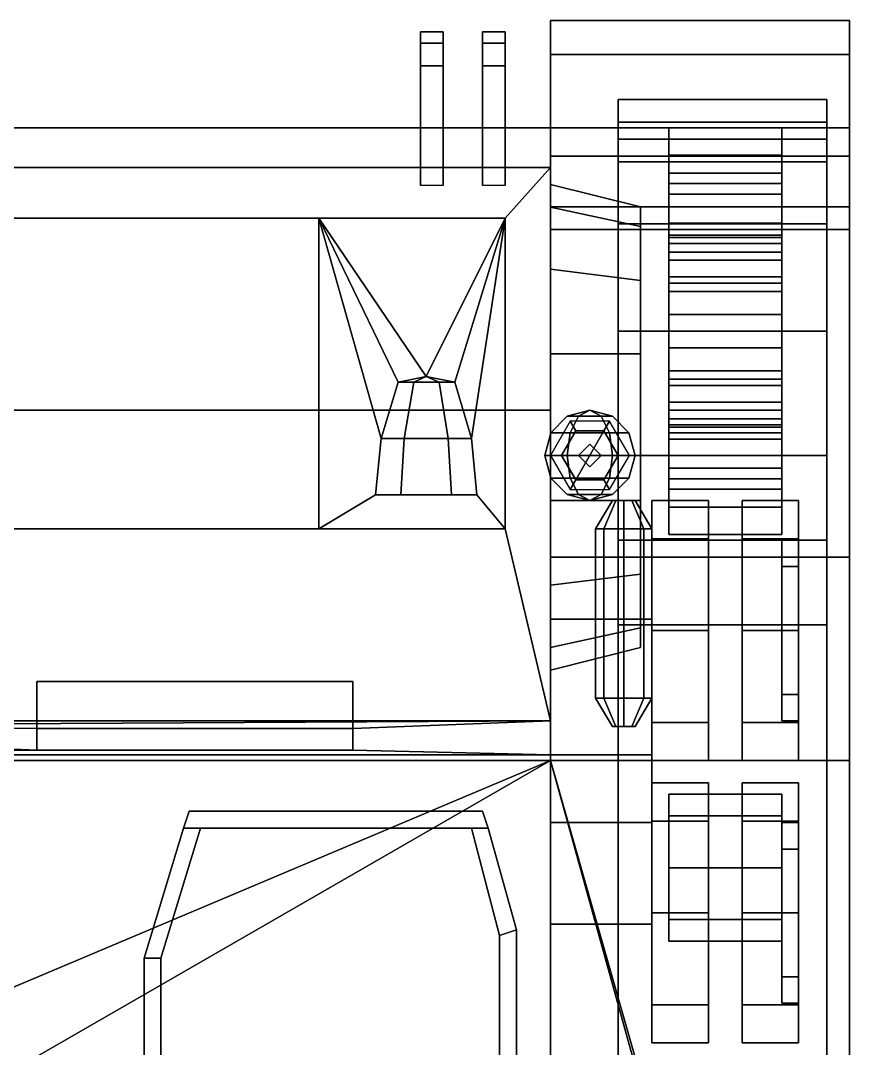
# Model space of a CAD drawing. Header units: millimetres. Extents: x -1.4 to 3, y -3 to 9.
# Drawn here: x -0.029 to 1.44, y 1.09 to 2.91 of the extents above; entities that cross this region are included whole.
import ezdxf

# ---------------------------------------------------------------- set-up
doc = ezdxf.new("R2010")
doc.units = ezdxf.units.MM
for name, color, linetype in [('mudguards', 6, 'Continuous'), ('tracks', 3, 'Continuous'), ('wheels', 2, 'Continuous')]:
    doc.layers.add(name, color=color, linetype=linetype)

msp = doc.modelspace()

# ---------------------------------------------------------------- linework, layer by layer
for points in [[(0.72, 2.89, 0.88), (0.72, 2.87, 0.83), (0.68, 2.87, 0.83), (0.68, 2.89, 0.88)], [(0.68, 2.89, 0.88), (0.68, 2.87, 0.9), (0.72, 2.87, 0.9), (0.72, 2.89, 0.88)], [(0.68, 2.87, 0.83), (0.68, 2.83, 0.81), (0.68, 2.87, 0.9), (0.68, 2.89, 0.88)], [(0.72, 2.87, 0.9), (0.72, 2.83, 0.81), (0.72, 2.87, 0.83), (0.72, 2.89, 0.88)], [(0.79, 2.87, 0.83), (0.79, 2.83, 0.81), (0.79, 2.87, 0.9), (0.79, 2.89, 0.88)], [(0.79, 2.89, 0.88), (0.79, 2.87, 0.9), (0.83, 2.87, 0.9), (0.83, 2.89, 0.88)], [(0.83, 2.89, 0.88), (0.83, 2.87, 0.83), (0.79, 2.87, 0.83), (0.79, 2.89, 0.88)], [(0.83, 2.87, 0.9), (0.83, 2.83, 0.81), (0.83, 2.87, 0.83), (0.83, 2.89, 0.88)], [(0.72, 2.87, 0.83), (0.72, 2.83, 0.81), (0.68, 2.83, 0.81), (0.68, 2.87, 0.83)], [(0.68, 2.83, 0.81), (0.68, 2.6181, 0.81), (0.68, 2.72, 0.92), (0.68, 2.87, 0.9)], [(0.68, 2.87, 0.9), (0.68, 2.72, 0.92), (0.72, 2.72, 0.92), (0.72, 2.87, 0.9)], [(0.72, 2.72, 0.92), (0.72, 2.6181, 0.81), (0.72, 2.83, 0.81), (0.72, 2.87, 0.9)], [(0.79, 2.83, 0.81), (0.79, 2.6181, 0.81), (0.79, 2.72, 0.92), (0.79, 2.87, 0.9)], [(0.79, 2.87, 0.9), (0.79, 2.72, 0.92), (0.83, 2.72, 0.92), (0.83, 2.87, 0.9)], [(0.83, 2.87, 0.83), (0.83, 2.83, 0.81), (0.79, 2.83, 0.81), (0.79, 2.87, 0.83)], [(0.83, 2.72, 0.92), (0.83, 2.6181, 0.81), (0.83, 2.83, 0.81), (0.83, 2.87, 0.9)], [(0.72, 2.83, 0.81), (0.72, 2.6181, 0.81), (0.68, 2.6181, 0.81), (0.68, 2.83, 0.81)], [(0.83, 2.83, 0.81), (0.83, 2.6181, 0.81), (0.79, 2.6181, 0.81), (0.79, 2.83, 0.81)], [(0.91, 2.72, 0.92), (0.91, 2.22, 0.38), (-0.91, 2.22, 0.38), (-0.91, 2.72, 0.92)], [(0.91, 2.65, 1.17), (0.91, 2.72, 0.92), (-0.91, 2.72, 0.92), (-0.91, 2.65, 1.17)], [(0.91, -2.1, 0.92), (0.91, -1.97, 0.38), (0.91, 2.22, 0.38), (0.91, 2.72, 0.92)], [(0.91, -2.43, 1.17), (0.91, -2.43, 0.92), (0.91, 2.72, 0.92), (0.91, 2.65, 1.17)], [(0.83, 2.56, 1.1783), (0.91, 2.65, 1.17), (-0.91, 2.65, 1.17), (-0.83, 2.56, 1.1783)], [(0.83, 2.01, 1.2288), (0.91, 1.67, 1.26), (0.91, 2.65, 1.17), (0.83, 2.56, 1.1783)], [(0.91, -0.99, 1.26), (0.91, -0.99, 1.17), (0.91, 2.65, 1.17), (0.91, 1.67, 1.26)], [(0.91, 2.62, 0.72), (0.91, 2.5798, 0.87), (1.07, 2.5452, 0.85), (1.07, 2.58, 0.72)], [(0.91, 2.5798, 0.57), (0.91, 2.62, 0.72), (1.07, 2.58, 0.72), (1.07, 2.5452, 0.59)], [(0.91, 2.47, 0.4602), (0.91, 2.6009, 0.7914), (0.91, 2.62, 0.72), (0.91, 2.5798, 0.57)], [(0.91, 2.32, 0.42), (0.91, 2.2666, 0.4303), (0.91, 2.6009, 0.7914), (0.91, 2.47, 0.4602)], [(0.91, 2.5798, 0.87), (0.91, 2.47, 0.9798), (1.07, 2.45, 0.9452), (1.07, 2.5452, 0.85)], [(0.91, 2.47, 0.4602), (0.91, 2.5798, 0.57), (1.07, 2.5452, 0.59), (1.07, 2.45, 0.4948)], [(1.07, 1.8, 0.77), (1.07, 2.58, 0.72), (1.07, 2.5452, 0.85), (1.07, 1.8348, 0.9)], [(1.07, 1.8348, 0.64), (1.07, 2.5452, 0.59), (1.07, 2.58, 0.72), (1.07, 1.8, 0.77)], [(-0.5, 2.56, 1.1783), (-0.5, 2.01, 1.2288), (0.5, 2.01, 1.2288), (0.5, 2.56, 1.1783)], [(0.5, 2.56, 1.1783), (0.5, 2.01, 1.2288), (0.5, 2.01, 1.25), (0.5, 2.56, 1.21)], [(0.83, 2.56, 1.21), (0.83, 2.56, 1.1783), (0.5, 2.56, 1.1783), (0.5, 2.56, 1.21)], [(0.5, 2.56, 1.21), (0.69, 2.28, 1.2304), (0.69, 2.28, 1.2304), (0.83, 2.56, 1.21)], [(0.5, 2.56, 1.21), (0.5, 2.01, 1.25), (0.6, 2.07, 1.2456), (0.61, 2.17, 1.2384)], [(0.5, 2.56, 1.21), (0.6405, 2.27, 1.2311), (0.6405, 2.27, 1.2311), (0.69, 2.28, 1.2304)], [(0.5, 2.56, 1.21), (0.61, 2.17, 1.2384), (0.61, 2.17, 1.2384), (0.6405, 2.27, 1.2311)], [(0.69, 2.28, 1.2304), (0.7405, 2.27, 1.2311), (0.83, 2.56, 1.21)], [(0.7405, 2.27, 1.2311), (0.77, 2.17, 1.2384), (0.83, 2.56, 1.21)], [(0.78, 2.07, 1.2456), (0.83, 2.01, 1.25), (0.83, 2.56, 1.21), (0.77, 2.17, 1.2384)], [(0.83, 2.01, 1.25), (0.83, 2.01, 1.2288), (0.83, 2.56, 1.1783), (0.83, 2.56, 1.21)], [(1.07, 1.8348, 0.9), (1.07, 2.5452, 0.85), (1.07, 2.45, 0.9452), (1.07, 1.93, 0.9952)], [(1.07, 1.93, 0.5448), (1.07, 2.45, 0.4948), (1.07, 2.5452, 0.59), (1.07, 1.8348, 0.64)], [(0.91, 2.47, 0.9798), (0.91, 2.32, 1.02), (1.07, 2.32, 0.98), (1.07, 2.45, 0.9452)], [(0.91, 2.32, 0.42), (0.91, 2.47, 0.4602), (1.07, 2.45, 0.4948), (1.07, 2.32, 0.46)], [(1.07, 1.93, 0.9952), (1.07, 2.45, 0.9452), (1.07, 2.32, 0.98), (1.07, 2.06, 1.03)], [(1.07, 2.06, 0.51), (1.07, 2.32, 0.46), (1.07, 2.45, 0.4948), (1.07, 1.93, 0.5448)], [(0.91, 2.32, 1.02), (0.91, 2.06, 1.07), (1.07, 2.06, 1.03), (1.07, 2.32, 0.98)], [(0.91, 2.06, 0.47), (0.91, 2.32, 0.42), (1.07, 2.32, 0.46), (1.07, 2.06, 0.51)], [(0.69, 2.28, 1.2304), (0.6405, 2.27, 1.2311), (0.668, 2.27, 1.2701), (0.69, 2.28, 1.2304)], [(0.69, 2.28, 1.2304), (0.668, 2.27, 1.2701), (0.713, 2.27, 1.2701), (0.69, 2.28, 1.2304)], [(0.69, 2.28, 1.2304), (0.713, 2.27, 1.2701), (0.7405, 2.27, 1.2311), (0.69, 2.28, 1.2304)], [(0.6405, 2.27, 1.2311), (0.61, 2.17, 1.2384), (0.651, 2.17, 1.3059), (0.668, 2.27, 1.2701)], [(0.668, 2.27, 1.2701), (0.651, 2.17, 1.3059), (0.729, 2.17, 1.3059), (0.713, 2.27, 1.2701)], [(0.713, 2.27, 1.2701), (0.729, 2.17, 1.3059), (0.77, 2.17, 1.2384), (0.7405, 2.27, 1.2311)], [(0.91, 2.22, 0.38), (0.91, -1.97, 0.38), (-0.91, -1.97, 0.38), (-0.91, 2.22, 0.38)], [(0.9107, 2.18, 1.47), (0.94, 2.2093, 1.47), (0.96, 2.2093, 1.4354), (0.9454, 2.18, 1.41)], [(0.9454, 2.18, 1.53), (0.96, 2.2093, 1.5046), (0.94, 2.2093, 1.47), (0.9107, 2.18, 1.47)], [(0.94, 2.2093, 1.47), (0.98, 2.22, 1.47), (0.98, 2.22, 1.47), (0.96, 2.2093, 1.4354)], [(0.96, 2.2093, 1.5046), (0.98, 2.22, 1.47), (0.98, 2.22, 1.47), (0.94, 2.2093, 1.47)], [(0.9454, 2.18, 1.41), (0.96, 2.2093, 1.4354), (1, 2.2093, 1.4354), (1.0146, 2.18, 1.41)], [(1.0146, 2.18, 1.53), (1, 2.2093, 1.5046), (0.96, 2.2093, 1.5046), (0.9454, 2.18, 1.53)], [(0.96, 2.2093, 1.4354), (0.98, 2.22, 1.47), (0.98, 2.22, 1.47), (1, 2.2093, 1.4354)], [(1, 2.2093, 1.5046), (0.98, 2.22, 1.47), (0.98, 2.22, 1.47), (0.96, 2.2093, 1.5046)], [(1, 2.2093, 1.4354), (0.98, 2.22, 1.47), (0.98, 2.22, 1.47), (1.02, 2.2093, 1.47)], [(1.02, 2.2093, 1.47), (0.98, 2.22, 1.47), (0.98, 2.22, 1.47), (1, 2.2093, 1.5046)], [(1.0146, 2.18, 1.41), (1, 2.2093, 1.4354), (1.02, 2.2093, 1.47), (1.0493, 2.18, 1.47)], [(1.0493, 2.18, 1.47), (1.02, 2.2093, 1.47), (1, 2.2093, 1.5046), (1.0146, 2.18, 1.53)], [(0.93, 2.14, 1.33), (0.955, 2.1833, 1.33), (0.945, 2.2006, 1.25), (0.91, 2.14, 1.25)], [(0.955, 2.1833, 1.33), (1.005, 2.1833, 1.33), (1.015, 2.2006, 1.25), (0.945, 2.2006, 1.25)], [(1.005, 2.1833, 1.33), (1.03, 2.14, 1.33), (1.05, 2.14, 1.25), (1.015, 2.2006, 1.25)], [(0.61, 2.17, 1.2384), (0.6, 2.07, 1.2456), (0.645, 2.07, 1.3236), (0.651, 2.17, 1.3059)], [(0.651, 2.17, 1.3059), (0.645, 2.07, 1.3236), (0.735, 2.07, 1.3236), (0.729, 2.17, 1.3059)], [(0.729, 2.17, 1.3059), (0.735, 2.07, 1.3236), (0.78, 2.07, 1.2456), (0.77, 2.17, 1.2384)], [(0.9, 2.14, 1.47), (0.9107, 2.18, 1.47), (0.9454, 2.18, 1.41), (0.94, 2.14, 1.4007)], [(0.94, 2.14, 1.5393), (0.9454, 2.18, 1.53), (0.9107, 2.18, 1.47), (0.9, 2.14, 1.47)], [(0.955, 2.0967, 1.33), (1.005, 2.1833, 1.33), (0.955, 2.1833, 1.33), (0.93, 2.14, 1.33)], [(0.94, 2.14, 1.4007), (0.9454, 2.18, 1.41), (1.0146, 2.18, 1.41), (1.02, 2.14, 1.4007)], [(1.02, 2.14, 1.5393), (1.0146, 2.18, 1.53), (0.9454, 2.18, 1.53), (0.94, 2.14, 1.5393)], [(1.005, 2.0967, 1.33), (1.03, 2.14, 1.33), (1.005, 2.1833, 1.33), (0.955, 2.0967, 1.33)], [(1.02, 2.14, 1.4007), (1.0146, 2.18, 1.41), (1.0493, 2.18, 1.47), (1.06, 2.14, 1.47)], [(1.06, 2.14, 1.47), (1.0493, 2.18, 1.47), (1.0146, 2.18, 1.53), (1.02, 2.14, 1.5393)], [(0.98, 2.16, 1.33), (0.96, 2.14, 1.33), (0.96, 2.14, 1.41), (0.98, 2.16, 1.41)], [(1, 2.14, 1.33), (0.98, 2.16, 1.33), (0.98, 2.16, 1.41), (1, 2.14, 1.41)], [(0.9107, 2.1, 1.47), (0.9, 2.14, 1.47), (0.94, 2.14, 1.4007), (0.9454, 2.1, 1.41)], [(0.9454, 2.1, 1.53), (0.94, 2.14, 1.5393), (0.9, 2.14, 1.47), (0.9107, 2.1, 1.47)], [(0.955, 2.0967, 1.33), (0.93, 2.14, 1.33), (0.91, 2.14, 1.25), (0.945, 2.0794, 1.25)], [(0.9454, 2.1, 1.41), (0.94, 2.14, 1.4007), (1.02, 2.14, 1.4007), (1.0146, 2.1, 1.41)], [(1.0146, 2.1, 1.53), (1.02, 2.14, 1.5393), (0.94, 2.14, 1.5393), (0.9454, 2.1, 1.53)], [(0.96, 2.14, 1.33), (0.98, 2.12, 1.33), (0.98, 2.12, 1.41), (0.96, 2.14, 1.41)], [(0.98, 2.12, 1.33), (1, 2.14, 1.33), (1, 2.14, 1.41), (0.98, 2.12, 1.41)], [(1.03, 2.14, 1.33), (1.005, 2.0967, 1.33), (1.015, 2.0794, 1.25), (1.05, 2.14, 1.25)], [(1.0146, 2.1, 1.41), (1.02, 2.14, 1.4007), (1.06, 2.14, 1.47), (1.0493, 2.1, 1.47)], [(1.0493, 2.1, 1.47), (1.06, 2.14, 1.47), (1.02, 2.14, 1.5393), (1.0146, 2.1, 1.53)], [(0.94, 2.0707, 1.47), (0.9107, 2.1, 1.47), (0.9454, 2.1, 1.41), (0.96, 2.0707, 1.4354)], [(0.96, 2.0707, 1.5046), (0.9454, 2.1, 1.53), (0.9107, 2.1, 1.47), (0.94, 2.0707, 1.47)], [(1.005, 2.0967, 1.33), (0.955, 2.0967, 1.33), (0.945, 2.0794, 1.25), (1.015, 2.0794, 1.25)], [(0.96, 2.0707, 1.4354), (0.9454, 2.1, 1.41), (1.0146, 2.1, 1.41), (1, 2.0707, 1.4354)], [(1, 2.0707, 1.5046), (1.0146, 2.1, 1.53), (0.9454, 2.1, 1.53), (0.96, 2.0707, 1.5046)], [(1, 2.0707, 1.4354), (1.0146, 2.1, 1.41), (1.0493, 2.1, 1.47), (1.02, 2.0707, 1.47)], [(1.02, 2.0707, 1.47), (1.0493, 2.1, 1.47), (1.0146, 2.1, 1.53), (1, 2.0707, 1.5046)], [(0.6, 2.07, 1.2456), (0.5, 2.01, 1.25), (0.83, 2.01, 1.25), (0.78, 2.07, 1.2456)], [(0.645, 2.07, 1.3236), (0.6, 2.07, 1.2456), (0.78, 2.07, 1.2456), (0.735, 2.07, 1.3236)], [(0.91, 2.06, 1.07), (0.91, 1.91, 1.0298), (1.07, 1.93, 0.9952), (1.07, 2.06, 1.03)], [(0.91, 1.91, 0.5102), (0.91, 2.06, 0.47), (1.07, 2.06, 0.51), (1.07, 1.93, 0.5448)], [(0.98, 2.06, 1.47), (0.94, 2.0707, 1.47), (0.96, 2.0707, 1.4354), (0.98, 2.06, 1.47)], [(0.98, 2.06, 1.47), (0.96, 2.0707, 1.5046), (0.94, 2.0707, 1.47), (0.98, 2.06, 1.47)], [(0.98, 2.06, 1.47), (0.96, 2.0707, 1.4354), (1, 2.0707, 1.4354), (0.98, 2.06, 1.47)], [(0.98, 2.06, 1.47), (1, 2.0707, 1.5046), (0.96, 2.0707, 1.5046), (0.98, 2.06, 1.47)], [(0.98, 2.06, 1.47), (1, 2.0707, 1.4354), (1.02, 2.0707, 1.47), (0.98, 2.06, 1.47)], [(0.98, 2.06, 1.47), (1.02, 2.0707, 1.47), (1, 2.0707, 1.5046), (0.98, 2.06, 1.47)], [(1.0046, 2.01, 1.2746), (0.99, 2.01, 1.31), (1.02, 2.06, 1.31), (1.0259, 2.06, 1.2959)], [(0.99, 2.01, 1.31), (1.0046, 2.01, 1.3454), (1.0259, 2.06, 1.3241), (1.02, 2.06, 1.31)], [(1.04, 2.01, 1.26), (1.0046, 2.01, 1.2746), (1.0259, 2.06, 1.2959), (1.04, 2.06, 1.29)], [(1.0046, 2.01, 1.3454), (1.04, 2.01, 1.36), (1.04, 2.06, 1.33), (1.0259, 2.06, 1.3241)], [(1.0259, 2.06, 1.3241), (1.04, 2.06, 1.33), (1.0541, 2.06, 1.3241), (1.02, 2.06, 1.31)], [(1.02, 2.06, 1.31), (1.0541, 2.06, 1.3241), (1.06, 2.06, 1.31), (1.0259, 2.06, 1.2959)], [(1.0259, 2.06, 1.2959), (1.06, 2.06, 1.31), (1.0541, 2.06, 1.2959), (1.04, 2.06, 1.29)], [(1.0754, 2.01, 1.2746), (1.04, 2.01, 1.26), (1.04, 2.06, 1.29), (1.0541, 2.06, 1.2959)], [(1.04, 2.01, 1.36), (1.0754, 2.01, 1.3454), (1.0541, 2.06, 1.3241), (1.04, 2.06, 1.33)], [(1.09, 2.01, 1.31), (1.0754, 2.01, 1.2746), (1.0541, 2.06, 1.2959), (1.06, 2.06, 1.31)], [(1.0754, 2.01, 1.3454), (1.09, 2.01, 1.31), (1.06, 2.06, 1.31), (1.0541, 2.06, 1.3241)], [(-0.83, 2.01, 1.2288), (-0.91, 1.67, 1.26), (0.91, 1.67, 1.26), (0.83, 2.01, 1.2288)], [(0.5, 2.01, 1.25), (0.5, 2.01, 1.2288), (0.83, 2.01, 1.2288), (0.83, 2.01, 1.25)], [(1.0046, 2.01, 1.3454), (0.99, 2.01, 1.31), (0.99, 1.71, 1.31), (1.0046, 1.71, 1.3454)], [(0.99, 2.01, 1.31), (1.0046, 2.01, 1.2746), (1.0046, 1.71, 1.2746), (0.99, 1.71, 1.31)], [(1.04, 2.01, 1.36), (1.0046, 2.01, 1.3454), (1.0046, 1.71, 1.3454), (1.04, 1.71, 1.36)], [(1.0046, 2.01, 1.2746), (1.04, 2.01, 1.26), (1.04, 1.71, 1.26), (1.0046, 1.71, 1.2746)], [(1.0754, 2.01, 1.3454), (1.04, 2.01, 1.36), (1.04, 1.71, 1.36), (1.0754, 1.71, 1.3454)], [(1.04, 2.01, 1.26), (1.0754, 2.01, 1.2746), (1.0754, 1.71, 1.2746), (1.04, 1.71, 1.26)], [(1.09, 2.01, 1.31), (1.0754, 2.01, 1.3454), (1.0754, 1.71, 1.3454), (1.09, 1.71, 1.31)], [(1.0754, 2.01, 1.2746), (1.09, 2.01, 1.31), (1.09, 1.71, 1.31), (1.0754, 1.71, 1.2746)], [(0.91, 1.91, 1.0298), (0.91, 1.8002, 0.92), (1.07, 1.8348, 0.9), (1.07, 1.93, 0.9952)], [(0.91, 1.8002, 0.62), (0.91, 1.91, 0.5102), (1.07, 1.93, 0.5448), (1.07, 1.8348, 0.64)], [(1.09, 1.61, 0.51), (1.09, 1.85, 0.24), (0.91, 1.85, 0.24), (0.91, 1.61, 0.51)], [(0.91, 1.85, 0.24), (0.91, 1.31, 0.24), (0.91, 1.4033, 0.38), (0.91, 1.7256, 0.38)], [(0.91, 1.31, 0.24), (0.91, 1.85, 0.24), (0.91, 1.85, 0.17), (0.91, 1.31, 0.17)], [(0.91, 1.31, 0.17), (0.91, 1.85, 0.17), (1.09, 1.85, 0.17), (1.09, 1.31, 0.17)], [(0.91, 1.85, 0.17), (0.91, 1.85, 0.24), (1.09, 1.85, 0.24), (1.09, 1.85, 0.17)], [(1.09, 1.49, 0.51), (1.09, 1.31, 0.24), (1.09, 1.85, 0.24), (1.09, 1.61, 0.51)], [(1.09, 1.85, 0.17), (1.09, 1.85, 0.24), (1.09, 1.31, 0.24), (1.09, 1.31, 0.17)], [(0.91, 1.8002, 0.92), (0.91, 1.76, 0.77), (1.07, 1.8, 0.77), (1.07, 1.8348, 0.9)], [(0.91, 1.76, 0.77), (0.91, 1.8002, 0.62), (1.07, 1.8348, 0.64), (1.07, 1.8, 0.77)], [(0, 1.67, 1.33), (0, 1.6565, 1.33), (0, 1.6182, 1.5275), (0, 1.74, 1.49)], [(0, 1.74, 1.49), (0, 1.6182, 1.5275), (0.56, 1.6182, 1.5275), (0.56, 1.74, 1.49)], [(0.56, 1.74, 1.49), (0.56, 1.67, 1.33), (0, 1.67, 1.33), (0, 1.74, 1.49)], [(0.56, 1.6182, 1.5275), (0.56, 1.6565, 1.33), (0.56, 1.67, 1.33), (0.56, 1.74, 1.49)], [(0.99, 1.71, 1.31), (1.0046, 1.71, 1.2746), (1.0259, 1.66, 1.2959), (1.02, 1.66, 1.31)], [(1.0046, 1.71, 1.3454), (0.99, 1.71, 1.31), (1.02, 1.66, 1.31), (1.0259, 1.66, 1.3241)], [(1.0046, 1.71, 1.2746), (1.04, 1.71, 1.26), (1.04, 1.66, 1.29), (1.0259, 1.66, 1.2959)], [(1.04, 1.71, 1.36), (1.0046, 1.71, 1.3454), (1.0259, 1.66, 1.3241), (1.04, 1.66, 1.33)], [(1.04, 1.71, 1.26), (1.0754, 1.71, 1.2746), (1.0541, 1.66, 1.2959), (1.04, 1.66, 1.29)], [(1.0754, 1.71, 1.3454), (1.04, 1.71, 1.36), (1.04, 1.66, 1.33), (1.0541, 1.66, 1.3241)], [(1.0754, 1.71, 1.2746), (1.09, 1.71, 1.31), (1.06, 1.66, 1.31), (1.0541, 1.66, 1.2959)], [(1.09, 1.71, 1.31), (1.0754, 1.71, 1.3454), (1.0541, 1.66, 1.3241), (1.06, 1.66, 1.31)], [(-0.62, 1.67, 1.26), (-0.5, 1.6623, 1.3), (0.91, 1.67, 1.26), (-0.62, 1.67, 1.26)], [(0.56, 1.6565, 1.33), (0.91, 1.67, 1.26), (-0.5, 1.6623, 1.3), (0, 1.6565, 1.33)], [(0, 1.6565, 1.33), (-0.5, 1.6623, 1.3), (-0.5, 1.639, 1.42), (0, 1.6182, 1.5275)], [(0.56, 1.67, 1.33), (0.56, 1.6565, 1.33), (0, 1.6565, 1.33), (0, 1.67, 1.33)], [(0.91, 1.61, 1.57), (0.91, 1.67, 1.26), (0.56, 1.6565, 1.33), (0.56, 1.6182, 1.5275)], [(0.91, 1.6, 1.59), (0.91, 1.6, 1.26), (0.91, 1.67, 1.26), (0.91, 1.61, 1.57)], [(1.02, 1.66, 1.31), (1.0541, 1.66, 1.2959), (1.06, 1.66, 1.31), (1.0259, 1.66, 1.3241)], [(1.0259, 1.66, 1.2959), (1.04, 1.66, 1.29), (1.0541, 1.66, 1.2959), (1.02, 1.66, 1.31)], [(1.0259, 1.66, 1.3241), (1.06, 1.66, 1.31), (1.0541, 1.66, 1.3241), (1.04, 1.66, 1.33)], [(0, 1.6182, 1.5275), (-0.5, 1.639, 1.42), (-0.62, 1.6257, 1.4889), (0, 1.6182, 1.5275)], [(-0.91, 1.61, 1.57), (0, 1.6182, 1.5275), (-0.62, 1.6257, 1.4889), (-0.68, 1.6257, 1.4889)], [(0.56, 1.6182, 1.5275), (0, 1.6182, 1.5275), (-0.91, 1.61, 1.57), (0.91, 1.61, 1.57)], [(-0.91, 1.61, 1.57), (-0.91, 1.6, 1.59), (0.91, 1.6, 1.59), (0.91, 1.61, 1.57)], [(0.91, 1.61, 0.51), (0.91, 1.49, 0.51), (1.09, 1.49, 0.51), (1.09, 1.61, 0.51)], [(-0.91, 1.6, 1.59), (-1.11, 0.9, 1.67), (-0.75, 0.9, 1.67), (0.91, 1.6, 1.59)], [(0.91, 1.6, 1.59), (-0.75, 0.9, 1.67), (0, 1.076, 1.6499), (0.91, 1.6, 1.59)], [(0, 1.076, 1.6499), (0.75, 0.9, 1.67), (1.11, 0.9, 1.67), (0.91, 1.6, 1.59)], [(1.11, 0.9, 1.67), (1.11, 0.9, 1.26), (0.91, 1.6, 1.26), (0.91, 1.6, 1.59)], [(0.8, 1.48, 1.6446), (0.79, 1.51, 1.6411), (0.27, 1.51, 1.6411), (0.26, 1.48, 1.6446)], [(0.26, 1.48, 1.6446), (0.27, 1.51, 1.6411), (0.27, 1.51, 1.6003), (0.26, 1.48, 1.6037)], [(0.27, 1.51, 1.6411), (0.79, 1.51, 1.6411), (0.79, 1.51, 1.6003), (0.27, 1.51, 1.6003)], [(0.8, 1.48, 1.6037), (0.79, 1.51, 1.6003), (0.79, 1.51, 1.6411), (0.8, 1.48, 1.6446)], [(0.19, 1.25, 1.6709), (0.22, 1.25, 1.6709), (0.29, 1.48, 1.6446), (0.26, 1.48, 1.6446)], [(0.26, 1.48, 1.6037), (0.19, 1.25, 1.63), (0.19, 1.25, 1.6709), (0.26, 1.48, 1.6446)], [(0.29, 1.48, 1.6446), (0.22, 1.25, 1.6709), (0.22, 1.25, 1.63), (0.29, 1.48, 1.6037)], [(0.29, 1.48, 1.6037), (0.77, 1.48, 1.6037), (0.77, 1.48, 1.6446), (0.29, 1.48, 1.6446)], [(0.82, 1.29, 1.6663), (0.85, 1.3, 1.6651), (0.8, 1.48, 1.6446), (0.77, 1.48, 1.6446)], [(0.77, 1.48, 1.6035), (0.82, 1.29, 1.6254), (0.82, 1.29, 1.6663), (0.77, 1.48, 1.6446)], [(0.8, 1.48, 1.6446), (0.85, 1.3, 1.6651), (0.85, 1.3, 1.6243), (0.8, 1.48, 1.6037)], [(0.91, 1.49, 0.51), (0.91, 1.31, 0.24), (1.09, 1.31, 0.24), (1.09, 1.49, 0.51)], [(0.82, 0.99, 1.7006), (0.85, 0.99, 1.7006), (0.85, 1.3, 1.6651), (0.82, 1.29, 1.6663)], [(0.85, 1.3, 1.6651), (0.85, 0.99, 1.7006), (0.85, 0.99, 1.6597), (0.85, 1.3, 1.6243)], [(1.09, 1.31, 0.17), (1.09, 1.31, 0.24), (0.91, 1.31, 0.24), (0.91, 1.31, 0.17)], [(0.82, 1.29, 1.6254), (0.82, 0.99, 1.6597), (0.82, 0.99, 1.7006), (0.82, 1.29, 1.6663)], [(0.19, 1.04, 1.6949), (0.22, 1.03, 1.696), (0.22, 1.25, 1.6709), (0.19, 1.25, 1.6709)], [(0.19, 1.25, 1.63), (0.19, 1.04, 1.654), (0.19, 1.04, 1.6949), (0.19, 1.25, 1.6709)], [(0.22, 1.25, 1.6709), (0.22, 1.03, 1.696), (0.22, 1.03, 1.6551), (0.22, 1.25, 1.63)]]:
    msp.add_3dface(points)
at = {"layer": 'mudguards'}
for points in [[(0.91, 2.91, 0.9), (0.91, 2.72, 1.16), (1.44, 2.72, 1.16), (1.44, 2.91, 0.9)], [(0.91, 2.85, 0.89), (0.91, 2.67, 1.14), (0.91, 2.72, 1.16), (0.91, 2.91, 0.9)], [(1.44, 2.91, 0.9), (1.44, 2.85, 0.89), (0.91, 2.85, 0.89), (0.91, 2.91, 0.9)], [(1.44, 2.72, 1.16), (1.44, 2.67, 1.14), (1.44, 2.85, 0.89), (1.44, 2.91, 0.9)], [(1.44, 2.85, 0.89), (1.44, 2.67, 1.14), (0.91, 2.67, 1.14), (0.91, 2.85, 0.89)], [(0.91, 2.67, 1.14), (0.91, 2.54, 1.18), (0.91, 2.58, 1.24), (0.91, 2.72, 1.16)], [(0.91, 2.72, 1.16), (0.91, 2.58, 1.24), (1.44, 2.58, 1.24), (1.44, 2.72, 1.16)], [(1.44, 2.58, 1.24), (1.44, 2.54, 1.18), (1.44, 2.67, 1.14), (1.44, 2.72, 1.16)], [(1.44, 2.67, 1.14), (1.44, 2.54, 1.18), (0.91, 2.54, 1.18), (0.91, 2.67, 1.14)], [(0.91, 2.58, 1.24), (0.91, 1.96, 1.26), (1.44, 1.96, 1.26), (1.44, 2.58, 1.24)], [(0.91, 2.54, 1.18), (0.91, 1.96, 1.21), (0.91, 1.96, 1.26), (0.91, 2.58, 1.24)], [(1.44, 1.96, 1.26), (1.44, 1.96, 1.21), (1.44, 2.54, 1.18), (1.44, 2.58, 1.24)], [(1.44, 2.54, 1.18), (1.44, 1.96, 1.21), (0.91, 1.96, 1.21), (0.91, 2.54, 1.18)], [(0.91, 1.96, 1.21), (0.91, 1.6, 1.21), (0.91, 1.6, 1.26), (0.91, 1.96, 1.26)], [(1.44, 1.96, 1.21), (1.44, 1.6, 1.21), (0.91, 1.6, 1.21), (0.91, 1.96, 1.21)], [(0.91, 1.96, 1.26), (0.91, 1.6, 1.26), (1.44, 1.6, 1.26), (1.44, 1.96, 1.26)], [(1.44, 1.6, 1.26), (1.44, 1.6, 1.21), (1.44, 1.96, 1.21), (1.44, 1.96, 1.26)], [(1.44, 1.6, 1.21), (1.44, 0.59, 1.21), (1.19, 0.59, 1.21), (0.91, 1.6, 1.21)], [(0.91, 1.6, 1.26), (1.19, 0.59, 1.26), (1.44, 0.59, 1.26), (1.44, 1.6, 1.26)], [(1.44, 0.59, 1.26), (1.44, 0.59, 1.21), (1.44, 1.6, 1.21), (1.44, 1.6, 1.26)]]:
    msp.add_3dface(points, dxfattribs=at)
at = {"layer": 'tracks'}
for points in [[(1.03, 2.77, 0.59), (1.03, 2.77, 0.8), (1.4, 2.77, 0.8), (1.4, 2.77, 0.59)], [(1.03, 2.73, 0.59), (1.03, 2.73, 0.8), (1.03, 2.77, 0.8), (1.03, 2.77, 0.59)], [(1.03, 2.54, 0.39), (1.03, 2.73, 0.59), (1.03, 2.77, 0.59), (1.03, 2.58, 0.39)], [(1.03, 2.58, 0.39), (1.03, 2.77, 0.59), (1.4, 2.77, 0.59), (1.4, 2.58, 0.39)], [(1.03, 2.77, 0.8), (1.03, 2.7, 0.95), (1.4, 2.7, 0.95), (1.4, 2.77, 0.8)], [(1.03, 2.73, 0.8), (1.03, 2.66, 0.95), (1.03, 2.7, 0.95), (1.03, 2.77, 0.8)], [(1.4, 2.77, 0.8), (1.4, 2.73, 0.8), (1.4, 2.73, 0.59), (1.4, 2.77, 0.59)], [(1.4, 2.77, 0.59), (1.4, 2.73, 0.59), (1.4, 2.54, 0.39), (1.4, 2.58, 0.39)], [(1.4, 2.7, 0.95), (1.4, 2.66, 0.95), (1.4, 2.73, 0.8), (1.4, 2.77, 0.8)], [(1.4, 2.73, 0.59), (1.4, 2.73, 0.8), (1.03, 2.73, 0.8), (1.03, 2.73, 0.59)], [(1.4, 2.54, 0.39), (1.4, 2.73, 0.59), (1.03, 2.73, 0.59), (1.03, 2.54, 0.39)], [(1.4, 2.73, 0.8), (1.4, 2.66, 0.95), (1.03, 2.66, 0.95), (1.03, 2.73, 0.8)], [(1.03, 2.66, 0.95), (1.03, 2.54, 1.04), (1.03, 2.55, 1.08), (1.03, 2.7, 0.95)], [(1.03, 2.7, 0.95), (1.03, 2.55, 1.08), (1.4, 2.55, 1.08), (1.4, 2.7, 0.95)], [(1.4, 2.55, 1.08), (1.4, 2.54, 1.04), (1.4, 2.66, 0.95), (1.4, 2.7, 0.95)], [(1.4, 2.66, 0.95), (1.4, 2.54, 1.04), (1.03, 2.54, 1.04), (1.03, 2.66, 0.95)], [(1.03, 1.99, 0.09), (1.03, 2.54, 0.39), (1.03, 2.58, 0.39), (1.03, 1.99, 0.05)], [(1.03, 1.99, 0.05), (1.03, 2.58, 0.39), (1.4, 2.58, 0.39), (1.4, 1.99, 0.05)], [(1.4, 2.58, 0.39), (1.4, 2.54, 0.39), (1.4, 1.99, 0.09), (1.4, 1.99, 0.05)], [(1.03, 2.54, 1.04), (1.03, 2.36, 1.07), (1.03, 2.36, 1.11), (1.03, 2.55, 1.08)], [(1.03, 2.55, 1.08), (1.03, 2.36, 1.11), (1.4, 2.36, 1.11), (1.4, 2.55, 1.08)], [(1.4, 2.36, 1.11), (1.4, 2.36, 1.07), (1.4, 2.54, 1.04), (1.4, 2.55, 1.08)], [(1.4, 1.99, 0.09), (1.4, 2.54, 0.39), (1.03, 2.54, 0.39), (1.03, 1.99, 0.09)], [(1.4, 2.54, 1.04), (1.4, 2.36, 1.07), (1.03, 2.36, 1.07), (1.03, 2.54, 1.04)], [(1.03, 2.36, 1.07), (1.03, 2.14, 1.05), (1.03, 2.14, 1.09), (1.03, 2.36, 1.11)], [(1.4, 2.36, 1.07), (1.4, 2.14, 1.05), (1.03, 2.14, 1.05), (1.03, 2.36, 1.07)], [(1.03, 2.36, 1.11), (1.03, 2.14, 1.09), (1.4, 2.14, 1.09), (1.4, 2.36, 1.11)], [(1.4, 2.14, 1.09), (1.4, 2.14, 1.05), (1.4, 2.36, 1.07), (1.4, 2.36, 1.11)], [(1.4, 2.14, 1.05), (1.4, 1.84, 1.07), (1.03, 1.84, 1.07), (1.03, 2.14, 1.05)], [(1.03, 2.14, 1.05), (1.03, 1.84, 1.07), (1.03, 1.84, 1.11), (1.03, 2.14, 1.09)], [(1.03, 2.14, 1.09), (1.03, 1.84, 1.11), (1.4, 1.84, 1.11), (1.4, 2.14, 1.09)], [(1.4, 1.84, 1.11), (1.4, 1.84, 1.07), (1.4, 2.14, 1.05), (1.4, 2.14, 1.09)], [(1.03, 1.99, 0.05), (1.03, 1.84), (1.03, 1.84, 0.04), (1.03, 1.99, 0.09)], [(1.4, 1.99, 0.05), (1.4, 1.84), (1.03, 1.84), (1.03, 1.99, 0.05)], [(1.03, 1.99, 0.09), (1.03, 1.84, 0.04), (1.4, 1.84, 0.04), (1.4, 1.99, 0.09)], [(1.4, 1.84, 0.04), (1.4, 1.84), (1.4, 1.99, 0.05), (1.4, 1.99, 0.09)], [(1.03, 1.84), (1.03, -1.76), (1.03, -1.74, 0.04), (1.03, 1.84, 0.04)], [(1.03, 1.84, 0.04), (1.03, -1.74, 0.04), (1.4, -1.74, 0.04), (1.4, 1.84, 0.04)], [(1.4, 1.84), (1.4, -1.76), (1.03, -1.76), (1.03, 1.84)], [(1.4, 1.84, 1.07), (1.4, -1.09, 1.07), (1.03, -1.09, 1.07), (1.03, 1.84, 1.07)], [(1.03, 1.84, 1.07), (1.03, -1.09, 1.07), (1.03, -1.09, 1.11), (1.03, 1.84, 1.11)], [(1.03, 1.84, 1.11), (1.03, -1.09, 1.11), (1.4, -1.09, 1.11), (1.4, 1.84, 1.11)], [(1.4, -1.74, 0.04), (1.4, -1.76), (1.4, 1.84), (1.4, 1.84, 0.04)], [(1.4, -1.09, 1.11), (1.4, -1.09, 1.07), (1.4, 1.84, 1.07), (1.4, 1.84, 1.11)]]:
    msp.add_3dface(points, dxfattribs=at)
at = {"layer": 'wheels'}
for points in [[(1.12, 2.64, 0.72), (1.12, 2.6025, 0.86), (1.12, 2.6718, 0.9), (1.12, 2.72, 0.72)], [(1.12, 2.72, 0.72), (1.12, 2.6718, 0.9), (1.32, 2.6718, 0.9), (1.32, 2.72, 0.72)], [(1.12, 2.6025, 0.58), (1.12, 2.64, 0.72), (1.12, 2.72, 0.72), (1.12, 2.6718, 0.54)], [(1.12, 2.6718, 0.54), (1.12, 2.72, 0.72), (1.32, 2.72, 0.72), (1.32, 2.6718, 0.54)], [(1.32, 2.72, 0.72), (1.32, 2.6718, 0.9), (1.32, 2.6025, 0.86), (1.32, 2.64, 0.72)], [(1.32, 2.6718, 0.54), (1.32, 2.72, 0.72), (1.32, 2.64, 0.72), (1.32, 2.6025, 0.58)], [(1.12, 2.6025, 0.86), (1.12, 2.5, 0.9625), (1.12, 2.54, 1.0318), (1.12, 2.6718, 0.9)], [(1.12, 2.6718, 0.9), (1.12, 2.54, 1.0318), (1.32, 2.54, 1.0318), (1.32, 2.6718, 0.9)], [(1.12, 2.5, 0.4775), (1.12, 2.6025, 0.58), (1.12, 2.6718, 0.54), (1.12, 2.54, 0.4082)], [(1.12, 2.54, 0.4082), (1.12, 2.6718, 0.54), (1.32, 2.6718, 0.54), (1.32, 2.54, 0.4082)], [(1.32, 2.6718, 0.9), (1.32, 2.54, 1.0318), (1.32, 2.5, 0.9625), (1.32, 2.6025, 0.86)], [(1.32, 2.54, 0.4082), (1.32, 2.6718, 0.54), (1.32, 2.6025, 0.58), (1.32, 2.5, 0.4775)], [(1.12, 2.6212, 0.79), (1.12, 2.64, 0.72), (1.32, 2.64, 0.72), (1.32, 2.6212, 0.79)], [(1.12, 2.64, 0.72), (1.12, 2.6025, 0.58), (1.32, 2.6025, 0.58), (1.32, 2.64, 0.72)], [(1.12, 2.6212, 0.79), (1.12, 2.526, 0.735), (1.12, 2.4856, 0.8266), (1.12, 2.6025, 0.86)], [(1.32, 2.6212, 0.79), (1.32, 2.526, 0.735), (1.12, 2.526, 0.735), (1.12, 2.6212, 0.79)], [(1.32, 2.4856, 0.8266), (1.32, 2.526, 0.735), (1.32, 2.6212, 0.79), (1.32, 2.6025, 0.86)], [(1.12, 2.6025, 0.58), (1.12, 2.5151, 0.6645), (1.32, 2.5151, 0.6645), (1.32, 2.6025, 0.58)], [(1.12, 2.5512, 0.5288), (1.12, 2.456, 0.5838), (1.12, 2.5151, 0.6645), (1.12, 2.6025, 0.58)], [(1.12, 2.6025, 0.86), (1.12, 2.4856, 0.8266), (1.32, 2.4856, 0.8266), (1.32, 2.6025, 0.86)], [(1.12, 2.5, 0.9625), (1.12, 2.6025, 0.86), (1.32, 2.6025, 0.86), (1.32, 2.5, 0.9625)], [(1.32, 2.5151, 0.6645), (1.32, 2.456, 0.5838), (1.32, 2.5512, 0.5288), (1.32, 2.6025, 0.58)], [(1.12, 2.5512, 0.5288), (1.12, 2.5, 0.4775), (1.32, 2.5, 0.4775), (1.32, 2.5512, 0.5288)], [(1.32, 2.5512, 0.5288), (1.32, 2.456, 0.5838), (1.12, 2.456, 0.5838), (1.12, 2.5512, 0.5288)], [(1.12, 2.54, 1.0318), (1.12, 2.36, 1.08), (1.32, 2.36, 1.08), (1.32, 2.54, 1.0318)], [(1.12, 2.5, 0.9625), (1.12, 2.36, 1), (1.12, 2.36, 1.08), (1.12, 2.54, 1.0318)], [(1.12, 2.36, 0.44), (1.12, 2.5, 0.4775), (1.12, 2.54, 0.4082), (1.12, 2.36, 0.36)], [(1.12, 2.36, 0.36), (1.12, 2.54, 0.4082), (1.32, 2.54, 0.4082), (1.32, 2.36, 0.36)], [(1.12, 2.53, 0.72), (1.12, 2.526, 0.735), (1.32, 2.526, 0.735), (1.32, 2.53, 0.72)], [(1.12, 2.5151, 0.6645), (1.12, 2.53, 0.72), (1.32, 2.53, 0.72), (1.32, 2.5151, 0.6645)], [(1.32, 2.54, 1.0318), (1.32, 2.36, 1.08), (1.32, 2.36, 1), (1.32, 2.5, 0.9625)], [(1.32, 2.36, 0.36), (1.32, 2.54, 0.4082), (1.32, 2.5, 0.4775), (1.32, 2.36, 0.44)], [(1.32, 2.526, 0.735), (1.32, 2.2344, 0.6134), (1.32, 2.275, 0.5728), (1.32, 2.53, 0.72)], [(1.32, 2.53, 0.72), (1.32, 2.275, 0.5728), (1.32, 2.29, 0.5688), (1.32, 2.5151, 0.6645)], [(1.32, 2.4856, 0.8266), (1.32, 2.19, 0.72), (1.32, 2.194, 0.705), (1.32, 2.526, 0.735)], [(1.32, 2.4856, 0.8266), (1.32, 2.194, 0.705), (1.32, 2.2344, 0.6134), (1.32, 2.526, 0.735)], [(1.32, 2.5151, 0.6645), (1.32, 2.29, 0.5688), (1.32, 2.3895, 0.5579), (1.32, 2.456, 0.5838)], [(1.12, 2.43, 0.9812), (1.12, 2.5, 0.9625), (1.32, 2.5, 0.9625), (1.32, 2.43, 0.9812)], [(1.12, 2.5, 0.4775), (1.12, 2.36, 0.44), (1.32, 2.36, 0.44), (1.32, 2.5, 0.4775)], [(1.12, 2.4856, 0.8266), (1.12, 2.445, 0.8672), (1.32, 2.445, 0.8672), (1.32, 2.4856, 0.8266)], [(1.32, 2.445, 0.8672), (1.32, 2.2049, 0.7755), (1.32, 2.19, 0.72), (1.32, 2.4856, 0.8266)], [(1.12, 2.445, 0.5728), (1.12, 2.456, 0.5838), (1.32, 2.456, 0.5838), (1.32, 2.445, 0.5728)], [(1.12, 2.445, 0.8672), (1.12, 2.43, 0.8712), (1.32, 2.43, 0.8712), (1.32, 2.445, 0.8672)], [(1.12, 2.3895, 0.5579), (1.12, 2.445, 0.5728), (1.32, 2.445, 0.5728), (1.32, 2.3895, 0.5579)], [(1.32, 2.456, 0.5838), (1.32, 2.3895, 0.5579), (1.32, 2.445, 0.5728)], [(1.32, 2.43, 0.8712), (1.32, 2.264, 0.8562), (1.32, 2.2049, 0.7755), (1.32, 2.445, 0.8672)], [(1.32, 2.43, 0.9812), (1.32, 2.43, 0.8712), (1.12, 2.43, 0.8712), (1.12, 2.43, 0.9812)], [(1.12, 2.43, 0.9812), (1.12, 2.43, 0.8712), (1.12, 2.3305, 0.8821), (1.12, 2.36, 1)], [(1.32, 2.3305, 0.8821), (1.32, 2.43, 0.8712), (1.32, 2.43, 0.9812), (1.32, 2.36, 1)], [(1.32, 2.3305, 0.8821), (1.32, 2.275, 0.8672), (1.32, 2.264, 0.8562), (1.32, 2.43, 0.8712)], [(1.12, 2.36, 0.44), (1.12, 2.3895, 0.5579), (1.32, 2.3895, 0.5579), (1.32, 2.36, 0.44)], [(1.12, 2.29, 0.4588), (1.12, 2.29, 0.5688), (1.12, 2.3895, 0.5579), (1.12, 2.36, 0.44)], [(1.32, 2.3895, 0.5579), (1.32, 2.29, 0.5688), (1.32, 2.29, 0.4588), (1.32, 2.36, 0.44)], [(1.12, 2.22, 0.9625), (1.12, 2.36, 1), (1.32, 2.36, 1), (1.32, 2.22, 0.9625)], [(1.12, 2.36, 1.08), (1.12, 2.18, 1.0318), (1.32, 2.18, 1.0318), (1.32, 2.36, 1.08)], [(1.12, 2.36, 1), (1.12, 2.3305, 0.8821), (1.32, 2.3305, 0.8821), (1.32, 2.36, 1)], [(1.12, 2.36, 1), (1.12, 2.22, 0.9625), (1.12, 2.18, 1.0318), (1.12, 2.36, 1.08)], [(1.12, 2.22, 0.4775), (1.12, 2.36, 0.44), (1.12, 2.36, 0.36), (1.12, 2.18, 0.4082)], [(1.12, 2.18, 0.4082), (1.12, 2.36, 0.36), (1.32, 2.36, 0.36), (1.32, 2.18, 0.4082)], [(1.32, 2.36, 1.08), (1.32, 2.18, 1.0318), (1.32, 2.22, 0.9625), (1.32, 2.36, 1)], [(1.32, 2.18, 0.4082), (1.32, 2.36, 0.36), (1.32, 2.36, 0.44), (1.32, 2.22, 0.4775)], [(1.12, 2.3305, 0.8821), (1.12, 2.275, 0.8672), (1.32, 2.275, 0.8672), (1.32, 2.3305, 0.8821)], [(1.12, 2.29, 0.4588), (1.12, 2.22, 0.4775), (1.32, 2.22, 0.4775), (1.32, 2.29, 0.4588)], [(1.12, 2.275, 0.5728), (1.12, 2.29, 0.5688), (1.32, 2.29, 0.5688), (1.32, 2.275, 0.5728)], [(1.32, 2.29, 0.4588), (1.32, 2.29, 0.5688), (1.12, 2.29, 0.5688), (1.12, 2.29, 0.4588)], [(1.12, 2.275, 0.8672), (1.12, 2.264, 0.8562), (1.32, 2.264, 0.8562), (1.32, 2.275, 0.8672)], [(1.12, 2.2344, 0.6134), (1.12, 2.275, 0.5728), (1.32, 2.275, 0.5728), (1.32, 2.2344, 0.6134)], [(1.12, 2.1688, 0.9112), (1.12, 2.264, 0.8562), (1.12, 2.2049, 0.7755), (1.12, 2.1175, 0.86)], [(1.32, 2.1688, 0.9112), (1.32, 2.264, 0.8562), (1.12, 2.264, 0.8562), (1.12, 2.1688, 0.9112)], [(1.32, 2.2049, 0.7755), (1.32, 2.264, 0.8562), (1.32, 2.1688, 0.9112), (1.32, 2.1175, 0.86)], [(1.12, 2.0988, 0.65), (1.12, 2.194, 0.705), (1.12, 2.2344, 0.6134), (1.12, 2.1175, 0.58)], [(1.12, 2.1175, 0.58), (1.12, 2.2344, 0.6134), (1.32, 2.2344, 0.6134), (1.32, 2.1175, 0.58)], [(1.32, 2.2344, 0.6134), (1.32, 2.194, 0.705), (1.32, 2.0988, 0.65), (1.32, 2.1175, 0.58)], [(1.12, 2.22, 0.9625), (1.12, 2.1175, 0.86), (1.12, 2.0482, 0.9), (1.12, 2.18, 1.0318)], [(1.12, 2.1688, 0.9112), (1.12, 2.22, 0.9625), (1.32, 2.22, 0.9625), (1.32, 2.1688, 0.9112)], [(1.12, 2.1175, 0.58), (1.12, 2.22, 0.4775), (1.12, 2.18, 0.4082), (1.12, 2.0482, 0.54)], [(1.12, 2.22, 0.4775), (1.12, 2.1175, 0.58), (1.32, 2.1175, 0.58), (1.32, 2.22, 0.4775)], [(1.12, 2.2049, 0.7755), (1.12, 2.19, 0.72), (1.32, 2.19, 0.72), (1.32, 2.2049, 0.7755)], [(1.12, 2.1175, 0.86), (1.12, 2.2049, 0.7755), (1.32, 2.2049, 0.7755), (1.32, 2.1175, 0.86)], [(1.32, 2.18, 1.0318), (1.32, 2.0482, 0.9), (1.32, 2.1175, 0.86), (1.32, 2.22, 0.9625)], [(1.32, 2.0482, 0.54), (1.32, 2.18, 0.4082), (1.32, 2.22, 0.4775), (1.32, 2.1175, 0.58)], [(1.12, 2.19, 0.72), (1.12, 2.194, 0.705), (1.32, 2.194, 0.705), (1.32, 2.19, 0.72)], [(1.32, 2.0988, 0.65), (1.32, 2.194, 0.705), (1.12, 2.194, 0.705), (1.12, 2.0988, 0.65)], [(1.12, 2.18, 1.0318), (1.12, 2.0482, 0.9), (1.32, 2.0482, 0.9), (1.32, 2.18, 1.0318)], [(1.12, 2.0482, 0.54), (1.12, 2.18, 0.4082), (1.32, 2.18, 0.4082), (1.32, 2.0482, 0.54)], [(1.12, 2.1175, 0.86), (1.12, 2.08, 0.72), (1.12, 2, 0.72), (1.12, 2.0482, 0.9)], [(1.12, 2.08, 0.72), (1.12, 2.1175, 0.86), (1.32, 2.1175, 0.86), (1.32, 2.08, 0.72)], [(1.12, 2.08, 0.72), (1.12, 2.1175, 0.58), (1.12, 2.0482, 0.54), (1.12, 2, 0.72)], [(1.32, 2.0482, 0.9), (1.32, 2, 0.72), (1.32, 2.08, 0.72), (1.32, 2.1175, 0.86)], [(1.32, 2, 0.72), (1.32, 2.0482, 0.54), (1.32, 2.1175, 0.58), (1.32, 2.08, 0.72)], [(1.12, 2.0988, 0.65), (1.12, 2.08, 0.72), (1.32, 2.08, 0.72), (1.32, 2.0988, 0.65)], [(1.09, 2.06, 0.28), (1.09, 1.6674, 0.1174), (1.09, 1.6, 0.28), (1.09, 1.9926, 0.4426)], [(1.09, 2.06, 0.28), (1.09, 1.9926, 0.4426), (1.19, 1.9926, 0.4426), (1.19, 2.06, 0.28)], [(1.09, 1.9926, 0.1174), (1.09, 1.83, 0.05), (1.09, 1.6674, 0.1174), (1.09, 2.06, 0.28)], [(1.09, 1.9926, 0.1174), (1.09, 2.06, 0.28), (1.19, 2.06, 0.28), (1.19, 1.9926, 0.1174)], [(1.19, 1.6674, 0.4426), (1.19, 2.06, 0.28), (1.19, 1.9926, 0.4426), (1.19, 1.83, 0.51)], [(1.19, 1.6, 0.28), (1.19, 1.9926, 0.1174), (1.19, 2.06, 0.28), (1.19, 1.6674, 0.4426)], [(1.25, 2.06, 0.28), (1.25, 1.6674, 0.1174), (1.25, 1.6, 0.28), (1.25, 1.9926, 0.4426)], [(1.25, 2.06, 0.28), (1.25, 1.9926, 0.4426), (1.35, 1.9926, 0.4426), (1.35, 2.06, 0.28)], [(1.25, 1.9926, 0.1174), (1.25, 1.83, 0.05), (1.25, 1.6674, 0.1174), (1.25, 2.06, 0.28)], [(1.25, 1.9926, 0.1174), (1.25, 2.06, 0.28), (1.35, 2.06, 0.28), (1.35, 1.9926, 0.1174)], [(1.35, 2.06, 0.28), (1.35, 1.9926, 0.4426), (1.35, 1.9431, 0.3931), (1.35, 1.99, 0.28)], [(1.35, 1.9926, 0.1174), (1.35, 2.06, 0.28), (1.35, 1.99, 0.28), (1.35, 1.9431, 0.1669)], [(1.12, 2.0482, 0.9), (1.12, 2, 0.72), (1.32, 2, 0.72), (1.32, 2.0482, 0.9)], [(1.12, 2, 0.72), (1.12, 2.0482, 0.54), (1.32, 2.0482, 0.54), (1.32, 2, 0.72)], [(1.09, 1.9926, 0.4426), (1.09, 1.6, 0.28), (1.09, 1.6674, 0.4426), (1.09, 1.83, 0.51)], [(1.09, 1.83, 0.05), (1.09, 1.9926, 0.1174), (1.19, 1.9926, 0.1174), (1.19, 1.83, 0.05)], [(1.09, 1.9926, 0.4426), (1.09, 1.83, 0.51), (1.19, 1.83, 0.51), (1.19, 1.9926, 0.4426)], [(1.19, 1.6674, 0.1174), (1.19, 1.83, 0.05), (1.19, 1.9926, 0.1174), (1.19, 1.6, 0.28)], [(1.25, 1.9926, 0.4426), (1.25, 1.6, 0.28), (1.25, 1.6674, 0.4426), (1.25, 1.83, 0.51)], [(1.25, 1.83, 0.05), (1.25, 1.9926, 0.1174), (1.35, 1.9926, 0.1174), (1.35, 1.83, 0.05)], [(1.25, 1.9926, 0.4426), (1.25, 1.83, 0.51), (1.35, 1.83, 0.51), (1.35, 1.9926, 0.4426)], [(1.32, 1.67, 0.28), (1.32, 1.9431, 0.1669), (1.32, 1.99, 0.28), (1.32, 1.7169, 0.3931)], [(1.32, 1.7169, 0.3931), (1.32, 1.99, 0.28), (1.32, 1.9431, 0.3931), (1.32, 1.83, 0.44)], [(1.32, 1.9431, 0.3931), (1.32, 1.99, 0.28), (1.35, 1.99, 0.28), (1.35, 1.9431, 0.3931)], [(1.32, 1.99, 0.28), (1.32, 1.9431, 0.1669), (1.35, 1.9431, 0.1669), (1.35, 1.99, 0.28)], [(1.35, 1.83, 0.05), (1.35, 1.9926, 0.1174), (1.35, 1.9431, 0.1669), (1.35, 1.83, 0.12)], [(1.35, 1.9926, 0.4426), (1.35, 1.83, 0.51), (1.35, 1.83, 0.44), (1.35, 1.9431, 0.3931)], [(1.32, 1.7169, 0.1669), (1.32, 1.83, 0.12), (1.32, 1.9431, 0.1669), (1.32, 1.67, 0.28)], [(1.32, 1.9431, 0.1669), (1.32, 1.83, 0.12), (1.35, 1.83, 0.12), (1.35, 1.9431, 0.1669)], [(1.32, 1.83, 0.44), (1.32, 1.9431, 0.3931), (1.35, 1.9431, 0.3931), (1.35, 1.83, 0.44)], [(1.09, 1.6674, 0.1174), (1.09, 1.83, 0.05), (1.19, 1.83, 0.05), (1.19, 1.6674, 0.1174)], [(1.09, 1.83, 0.51), (1.09, 1.6674, 0.4426), (1.19, 1.6674, 0.4426), (1.19, 1.83, 0.51)], [(1.25, 1.6674, 0.1174), (1.25, 1.83, 0.05), (1.35, 1.83, 0.05), (1.35, 1.6674, 0.1174)], [(1.25, 1.83, 0.51), (1.25, 1.6674, 0.4426), (1.35, 1.6674, 0.4426), (1.35, 1.83, 0.51)], [(1.32, 1.83, 0.12), (1.32, 1.7169, 0.1669), (1.35, 1.7169, 0.1669), (1.35, 1.83, 0.12)], [(1.32, 1.7169, 0.3931), (1.32, 1.83, 0.44), (1.35, 1.83, 0.44), (1.35, 1.7169, 0.3931)], [(1.35, 1.6674, 0.1174), (1.35, 1.83, 0.05), (1.35, 1.83, 0.12), (1.35, 1.7169, 0.1669)], [(1.35, 1.83, 0.51), (1.35, 1.6674, 0.4426), (1.35, 1.7169, 0.3931), (1.35, 1.83, 0.44)], [(1.32, 1.67, 0.28), (1.32, 1.7169, 0.3931), (1.35, 1.7169, 0.3931), (1.35, 1.67, 0.28)], [(1.32, 1.7169, 0.1669), (1.32, 1.67, 0.28), (1.35, 1.67, 0.28), (1.35, 1.7169, 0.1669)], [(1.35, 1.6674, 0.4426), (1.35, 1.6, 0.28), (1.35, 1.67, 0.28), (1.35, 1.7169, 0.3931)], [(1.35, 1.6, 0.28), (1.35, 1.6674, 0.1174), (1.35, 1.7169, 0.1669), (1.35, 1.67, 0.28)], [(1.09, 1.6674, 0.4426), (1.09, 1.6, 0.28), (1.19, 1.6, 0.28), (1.19, 1.6674, 0.4426)], [(1.09, 1.6, 0.28), (1.09, 1.6674, 0.1174), (1.19, 1.6674, 0.1174), (1.19, 1.6, 0.28)], [(1.25, 1.6674, 0.4426), (1.25, 1.6, 0.28), (1.35, 1.6, 0.28), (1.35, 1.6674, 0.4426)], [(1.25, 1.6, 0.28), (1.25, 1.6674, 0.1174), (1.35, 1.6674, 0.1174), (1.35, 1.6, 0.28)], [(1.09, 1.56, 0.28), (1.09, 1.4926, 0.4426), (1.19, 1.4926, 0.4426), (1.19, 1.56, 0.28)], [(1.09, 1.56, 0.28), (1.09, 1.1674, 0.1174), (1.09, 1.1, 0.28), (1.09, 1.4926, 0.4426)], [(1.09, 1.4926, 0.1174), (1.09, 1.56, 0.28), (1.19, 1.56, 0.28), (1.19, 1.4926, 0.1174)], [(1.09, 1.4926, 0.1174), (1.09, 1.33, 0.05), (1.09, 1.1674, 0.1174), (1.09, 1.56, 0.28)], [(1.19, 1.1, 0.28), (1.19, 1.4926, 0.1174), (1.19, 1.56, 0.28), (1.19, 1.1674, 0.4426)], [(1.19, 1.1674, 0.4426), (1.19, 1.56, 0.28), (1.19, 1.4926, 0.4426), (1.19, 1.33, 0.51)], [(1.25, 1.56, 0.28), (1.25, 1.4926, 0.4426), (1.35, 1.4926, 0.4426), (1.35, 1.56, 0.28)], [(1.25, 1.56, 0.28), (1.25, 1.1674, 0.1174), (1.25, 1.1, 0.28), (1.25, 1.4926, 0.4426)], [(1.25, 1.4926, 0.1174), (1.25, 1.56, 0.28), (1.35, 1.56, 0.28), (1.35, 1.4926, 0.1174)], [(1.25, 1.4926, 0.1174), (1.25, 1.33, 0.05), (1.25, 1.1674, 0.1174), (1.25, 1.56, 0.28)], [(1.35, 1.56, 0.28), (1.35, 1.4926, 0.4426), (1.35, 1.4431, 0.3931), (1.35, 1.49, 0.28)], [(1.35, 1.4926, 0.1174), (1.35, 1.56, 0.28), (1.35, 1.49, 0.28), (1.35, 1.4431, 0.1669)], [(1.12, 1.54, 0.94), (1.12, 1.5019, 1.0319), (1.32, 1.5019, 1.0319), (1.32, 1.54, 0.94)], [(1.12, 1.5019, 0.8481), (1.12, 1.54, 0.94), (1.32, 1.54, 0.94), (1.32, 1.5019, 0.8481)], [(1.32, 1.3181, 0.8481), (1.32, 1.54, 0.94), (1.32, 1.5019, 1.0319), (1.32, 1.28, 0.94)], [(1.32, 1.41, 0.81), (1.32, 1.5019, 0.8481), (1.32, 1.54, 0.94), (1.32, 1.3181, 0.8481)], [(1.09, 1.4926, 0.4426), (1.09, 1.1, 0.28), (1.09, 1.1674, 0.4426), (1.09, 1.33, 0.51)], [(1.09, 1.33, 0.05), (1.09, 1.4926, 0.1174), (1.19, 1.4926, 0.1174), (1.19, 1.33, 0.05)], [(1.09, 1.4926, 0.4426), (1.09, 1.33, 0.51), (1.19, 1.33, 0.51), (1.19, 1.4926, 0.4426)], [(1.12, 1.5019, 1.0319), (1.12, 1.41, 1.07), (1.32, 1.41, 1.07), (1.32, 1.5019, 1.0319)], [(1.12, 1.41, 0.81), (1.12, 1.5019, 0.8481), (1.32, 1.5019, 0.8481), (1.32, 1.41, 0.81)], [(1.19, 1.1674, 0.1174), (1.19, 1.33, 0.05), (1.19, 1.4926, 0.1174), (1.19, 1.1, 0.28)], [(1.25, 1.4926, 0.4426), (1.25, 1.1, 0.28), (1.25, 1.1674, 0.4426), (1.25, 1.33, 0.51)], [(1.25, 1.33, 0.05), (1.25, 1.4926, 0.1174), (1.35, 1.4926, 0.1174), (1.35, 1.33, 0.05)], [(1.25, 1.4926, 0.4426), (1.25, 1.33, 0.51), (1.35, 1.33, 0.51), (1.35, 1.4926, 0.4426)], [(1.32, 1.28, 0.94), (1.32, 1.5019, 1.0319), (1.32, 1.41, 1.07), (1.32, 1.3181, 1.0319)], [(1.35, 1.33, 0.05), (1.35, 1.4926, 0.1174), (1.35, 1.4431, 0.1669), (1.35, 1.33, 0.12)], [(1.35, 1.4926, 0.4426), (1.35, 1.33, 0.51), (1.35, 1.33, 0.44), (1.35, 1.4431, 0.3931)], [(1.32, 1.4431, 0.3931), (1.32, 1.49, 0.28), (1.35, 1.49, 0.28), (1.35, 1.4431, 0.3931)], [(1.32, 1.2169, 0.3931), (1.32, 1.49, 0.28), (1.32, 1.4431, 0.3931), (1.32, 1.33, 0.44)], [(1.32, 1.17, 0.28), (1.32, 1.4431, 0.1669), (1.32, 1.49, 0.28), (1.32, 1.2169, 0.3931)], [(1.32, 1.49, 0.28), (1.32, 1.4431, 0.1669), (1.35, 1.4431, 0.1669), (1.35, 1.49, 0.28)], [(1.32, 1.4431, 0.1669), (1.32, 1.33, 0.12), (1.35, 1.33, 0.12), (1.35, 1.4431, 0.1669)], [(1.32, 1.2169, 0.1669), (1.32, 1.33, 0.12), (1.32, 1.4431, 0.1669), (1.32, 1.17, 0.28)], [(1.32, 1.33, 0.44), (1.32, 1.4431, 0.3931), (1.35, 1.4431, 0.3931), (1.35, 1.33, 0.44)], [(1.12, 1.41, 1.07), (1.12, 1.3181, 1.0319), (1.32, 1.3181, 1.0319), (1.32, 1.41, 1.07)], [(1.12, 1.3181, 0.8481), (1.12, 1.41, 0.81), (1.32, 1.41, 0.81), (1.32, 1.3181, 0.8481)], [(1.09, 1.1674, 0.1174), (1.09, 1.33, 0.05), (1.19, 1.33, 0.05), (1.19, 1.1674, 0.1174)], [(1.09, 1.33, 0.51), (1.09, 1.1674, 0.4426), (1.19, 1.1674, 0.4426), (1.19, 1.33, 0.51)], [(1.25, 1.1674, 0.1174), (1.25, 1.33, 0.05), (1.35, 1.33, 0.05), (1.35, 1.1674, 0.1174)], [(1.25, 1.33, 0.51), (1.25, 1.1674, 0.4426), (1.35, 1.1674, 0.4426), (1.35, 1.33, 0.51)], [(1.32, 1.33, 0.12), (1.32, 1.2169, 0.1669), (1.35, 1.2169, 0.1669), (1.35, 1.33, 0.12)], [(1.32, 1.2169, 0.3931), (1.32, 1.33, 0.44), (1.35, 1.33, 0.44), (1.35, 1.2169, 0.3931)], [(1.35, 1.1674, 0.1174), (1.35, 1.33, 0.05), (1.35, 1.33, 0.12), (1.35, 1.2169, 0.1669)], [(1.35, 1.33, 0.51), (1.35, 1.1674, 0.4426), (1.35, 1.2169, 0.3931), (1.35, 1.33, 0.44)], [(1.12, 1.3181, 1.0319), (1.12, 1.28, 0.94), (1.32, 1.28, 0.94), (1.32, 1.3181, 1.0319)], [(1.12, 1.28, 0.94), (1.12, 1.3181, 0.8481), (1.32, 1.3181, 0.8481), (1.32, 1.28, 0.94)], [(1.32, 1.17, 0.28), (1.32, 1.2169, 0.3931), (1.35, 1.2169, 0.3931), (1.35, 1.17, 0.28)], [(1.32, 1.2169, 0.1669), (1.32, 1.17, 0.28), (1.35, 1.17, 0.28), (1.35, 1.2169, 0.1669)], [(1.35, 1.1674, 0.4426), (1.35, 1.1, 0.28), (1.35, 1.17, 0.28), (1.35, 1.2169, 0.3931)], [(1.35, 1.1, 0.28), (1.35, 1.1674, 0.1174), (1.35, 1.2169, 0.1669), (1.35, 1.17, 0.28)], [(1.09, 1.1674, 0.4426), (1.09, 1.1, 0.28), (1.19, 1.1, 0.28), (1.19, 1.1674, 0.4426)], [(1.09, 1.1, 0.28), (1.09, 1.1674, 0.1174), (1.19, 1.1674, 0.1174), (1.19, 1.1, 0.28)], [(1.25, 1.1674, 0.4426), (1.25, 1.1, 0.28), (1.35, 1.1, 0.28), (1.35, 1.1674, 0.4426)], [(1.25, 1.1, 0.28), (1.25, 1.1674, 0.1174), (1.35, 1.1674, 0.1174), (1.35, 1.1, 0.28)]]:
    msp.add_3dface(points, dxfattribs=at)

doc.saveas('drawing.dxf')
